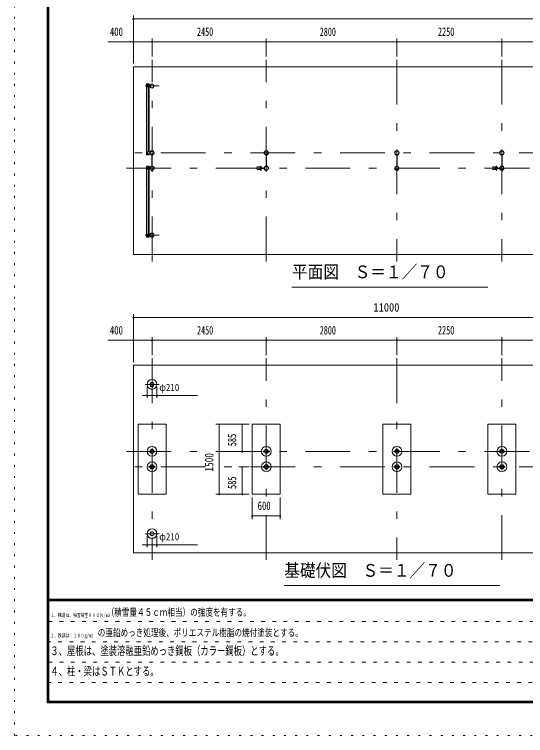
# Model space of a CAD drawing. Units: millimetres, scale not verified, with parts at other scales. Extents: x -34086 to 34091, y -14700 to 14700.
# Drawn here: x -7489 to 3468, y -14700 to 748 of the extents above; entities that cross this region are included whole.
import ezdxf
from ezdxf.enums import TextEntityAlignment as Align

# ---------------------------------------------------------------- set-up
doc = ezdxf.new("R2010")
doc.units = ezdxf.units.MM
doc.header["$LTSCALE"] = 80
for name, pattern in [('USER1', [3, 1, -2]), ('USER3', [24, 12, -5, 2, -5]), ('USER4', [3, 0.5, -2.5])]:
    doc.linetypes.add(name, pattern=pattern)
doc.layers.add('0-1_0-F1TEXT', color=7, linetype='Continuous')
for name, color, linetype, lineweight in [('0-2_1-07BOLD', 7, 'Continuous', 18), ('0-3_1-27CENTER', 3, 'USER3', 18), ('0-5_1-57DIM', 3, 'Continuous', 18), ('0-C_F-F1PAPER', 5, 'Continuous', 18), ('0-D_F-E_J_ADD', 5, 'USER4', 18)]:
    doc.layers.add(name, color=color, linetype=linetype, lineweight=lineweight)
doc.styles.add('ＭＳ ゴシック', font='')
doc.styles.get('ＭＳ ゴシック').set_extended_font_data('MS Gothic')

msp = doc.modelspace()

# ---------------------------------------------------------------- linework, layer by layer
at = {"layer": '0-2_1-07BOLD'}
for p, q in [((-4649.73, -768.46), (-4649.73, -798.46)), ((-4584.23, -763.46), (-4644.73, -763.46)), ((-4619.23, -763.46), (-4619.23, -738.46)), ((-4643.23, -778.65), (-4643.23, -774.96)), ((-4643.23, -788.26), (-4643.23, -791.96)), ((-4635.23, -774.96), (-4635.23, -778.65)), ((-4635.23, -791.96), (-4635.23, -788.26)), ((-4619.23, -803.46), (-4619.23, -2197.46)), ((-4601.63, -2197.46), (-4601.63, -803.46)), ((-4649.73, -2202.46), (-4649.73, -2232.46)), ((-4584.23, -2197.46), (-4644.73, -2197.46)), ((-4643.23, -2212.65), (-4643.23, -2208.96)), ((-4643.23, -2222.26), (-4643.23, -2225.96)), ((-4635.23, -2208.96), (-4635.23, -2212.65)), ((-4635.23, -2225.96), (-4635.23, -2222.26)), ((-4619.23, -2262.46), (-4619.23, -2237.46)), ((-4601.63, -2237.46), (-4601.63, -2262.46)), ((-4542.67, -2503.01), (-4542.67, -2261.91)), ((-4536.67, -2261.91), (-4536.67, -2503.01)), ((-2092.67, -2503.01), (-2092.67, -2261.91)), ((-2086.67, -2261.91), (-2086.67, -2503.01)), ((707.33, -2503.01), (707.33, -2261.91)), ((713.33, -2261.91), (713.33, -2503.01)), ((2957.33, -2261.91), (2957.33, -2503.01)), ((2963.33, -2503.01), (2963.33, -2261.91)), ((-4649.73, -2562.46), (-4649.73, -2532.46)), ((-4643.23, -2538.96), (-4643.23, -2542.66)), ((-4643.23, -2555.96), (-4643.23, -2552.26)), ((-4635.23, -2542.66), (-4635.23, -2538.96)), ((-4635.23, -2552.26), (-4635.23, -2555.96)), ((-4619.23, -2527.46), (-4619.23, -2502.46)), ((-4619.23, -3961.46), (-4619.23, -2567.46)), ((-4601.63, -2502.46), (-4601.63, -2527.46)), ((-4601.63, -2567.46), (-4601.63, -3961.46)), ((-2284.77, -2519.96), (-2217.19, -2519.96)), ((-2217.19, -2574.96), (-2284.77, -2574.96)), ((-2180.34, -2544.45), (-2134.12, -2544.45)), ((-2134.12, -2550.45), (-2180.34, -2550.45)), ((-2135.59, -2542.85), (-2178.94, -2542.85)), ((-2178.94, -2552.06), (-2135.59, -2552.06)), ((2765.23, -2519.96), (2832.81, -2519.96)), ((2832.81, -2574.96), (2765.23, -2574.96)), ((2869.67, -2544.45), (2915.88, -2544.45)), ((2915.88, -2550.45), (2869.67, -2550.45)), ((2914.41, -2542.85), (2871.06, -2542.85)), ((2871.06, -2552.06), (2914.41, -2552.06)), ((-4649.73, -3966.46), (-4649.73, -3996.46)), ((-4644.73, -4001.46), (-4584.23, -4001.46)), ((-4643.23, -3976.65), (-4643.23, -3972.96)), ((-4643.23, -3986.26), (-4643.23, -3989.96)), ((-4635.23, -3972.96), (-4635.23, -3976.65)), ((-4635.23, -3989.96), (-4635.23, -3986.26)), ((-4619.23, -4001.46), (-4619.23, -4026.46)), ((-4604.68, -8605.96), (-4583.75, -8605.96)), ((-4579.5, -8605.96), (-4499.85, -8605.96)), ((-4499.85, -8618.96), (-4579.5, -8618.96)), ((-2154.68, -8618.96), (-2133.75, -8618.96)), ((-2049.85, -8605.96), (-2129.5, -8605.96)), ((-2129.5, -8618.96), (-2049.85, -8618.96)), ((666.25, -8605.96), (645.32, -8605.96)), ((750.15, -8605.96), (670.5, -8605.96)), ((670.5, -8618.96), (750.15, -8618.96)), ((2916.25, -8618.96), (2895.32, -8618.96)), ((2920.5, -8605.96), (3000.15, -8605.96)), ((3000.15, -8618.96), (2920.5, -8618.96)), ((-4583.75, -8935.96), (-4604.68, -8935.96)), ((-4499.85, -8935.96), (-4579.5, -8935.96)), ((-4579.5, -8948.96), (-4499.85, -8948.96)), ((-2133.75, -8935.96), (-2154.68, -8935.96)), ((-2049.85, -8935.96), (-2129.5, -8935.96)), ((-2129.5, -8948.96), (-2049.85, -8948.96)), ((645.32, -8935.96), (666.25, -8935.96)), ((670.5, -8935.96), (750.15, -8935.96)), ((750.15, -8948.96), (670.5, -8948.96)), ((2895.32, -8935.96), (2916.25, -8935.96)), ((2920.5, -8935.96), (3000.15, -8935.96)), ((3000.15, -8948.96), (2920.5, -8948.96))]:
    msp.add_line(p, q, dxfattribs=at)
for points in [[(-4939.68, -4392.46), (6060.33, -4392.46), (6060.33, -372.46), (-4939.68, -372.46)], [(-4636.34, -778.46), (-4642.11, -778.46), (-4645, -783.46), (-4642.11, -788.46), (-4636.34, -788.46), (-4633.45, -783.46)], [(-4636.34, -2222.46), (-4642.11, -2222.46), (-4645, -2217.46), (-4642.11, -2212.46), (-4636.34, -2212.46), (-4633.45, -2217.46)], [(-4642.12, -2552.46), (-4636.34, -2552.46), (-4633.46, -2547.46), (-4636.34, -2542.46), (-4642.11, -2542.46), (-4645, -2547.46)], [(-4636.34, -3986.46), (-4642.11, -3986.46), (-4645, -3981.46), (-4642.12, -3976.46), (-4636.34, -3976.46), (-4633.46, -3981.46)], [(-4939.68, -6767.46), (6060.32, -6767.46), (6060.32, -10787.46), (-4939.68, -10787.46)], [(-4839.68, -8027.46), (-4839.68, -9527.46), (-4239.68, -9527.46), (-4239.68, -8027.46)], [(-2389.68, -8027.46), (-1789.68, -8027.46), (-1789.68, -9527.46), (-2389.68, -9527.46)], [(410.32, -8027.46), (410.32, -9527.46), (1010.32, -9527.46), (1010.32, -8027.46)], [(2660.32, -8027.46), (2660.32, -9527.46), (3260.32, -9527.46), (3260.32, -8027.46)]]:
    msp.add_lwpolyline(points, close=True, dxfattribs=at)
for points in [[(-4601.63, -2262.46), (-4659.23, -2262.46), (-4659.23, -738.46), (-4601.63, -738.46), (-4601.63, -763.46)], [(-4644.73, -803.46), (-4584.23, -803.46), (-4584.23, -763.46)], [(-4644.73, -2237.46), (-4584.23, -2237.46), (-4584.23, -2197.46)], [(-4544.27, -2263.38), (-4544.27, -2292.46), (-4542.67, -2292.46)], [(-4536.67, -2292.46), (-4535.07, -2292.46), (-4535.07, -2263.38)], [(-2094.27, -2263.38), (-2094.27, -2292.46), (-2092.67, -2292.46)], [(-2086.67, -2292.46), (-2085.07, -2292.46), (-2085.07, -2263.38)], [(705.73, -2263.38), (705.73, -2292.46), (707.33, -2292.46)], [(713.33, -2292.46), (714.93, -2292.46), (714.93, -2263.38)], [(2957.33, -2292.46), (2955.73, -2292.46), (2955.73, -2263.38)], [(2964.94, -2263.38), (2964.94, -2292.46), (2963.33, -2292.46)], [(-4601.63, -2502.46), (-4659.23, -2502.46), (-4659.23, -4026.46), (-4601.63, -4026.46), (-4601.63, -4001.46)], [(-4644.73, -2527.46), (-4584.23, -2527.46), (-4584.23, -2567.46), (-4644.73, -2567.46)], [(-4542.67, -2472.46), (-4544.27, -2472.46), (-4544.27, -2501.54)], [(-4535.07, -2501.54), (-4535.07, -2472.46), (-4536.67, -2472.46)], [(-2092.67, -2472.46), (-2094.27, -2472.46), (-2094.27, -2501.54)], [(-2085.07, -2501.54), (-2085.07, -2472.46), (-2086.67, -2472.46)], [(707.33, -2472.46), (705.73, -2472.46), (705.73, -2501.54)], [(714.93, -2501.54), (714.93, -2472.46), (713.33, -2472.46)], [(2955.73, -2501.54), (2955.73, -2472.46), (2957.33, -2472.46)], [(2963.33, -2472.46), (2964.93, -2472.46), (2964.93, -2501.54)], [(-4584.23, -4001.46), (-4584.23, -3961.46), (-4644.73, -3961.46)], [(-4583.75, -8618.96), (-4604.68, -8618.96), (-4604.68, -8605.96)], [(-4495.6, -8605.96), (-4474.68, -8605.96), (-4474.68, -8618.96), (-4495.6, -8618.96)], [(-2133.75, -8605.96), (-2154.68, -8605.96), (-2154.68, -8618.96)], [(-2045.6, -8618.96), (-2024.67, -8618.96), (-2024.67, -8605.96), (-2045.6, -8605.96)], [(645.32, -8605.96), (645.32, -8618.96), (666.25, -8618.96)], [(754.4, -8618.96), (775.33, -8618.96), (775.33, -8605.96), (754.4, -8605.96)], [(2895.32, -8618.96), (2895.32, -8605.96), (2916.25, -8605.96)], [(3004.4, -8605.96), (3025.33, -8605.96), (3025.33, -8618.96), (3004.4, -8618.96)], [(-4604.68, -8935.96), (-4604.68, -8948.96), (-4583.75, -8948.96)], [(-4495.6, -8948.96), (-4474.68, -8948.96), (-4474.68, -8935.96), (-4495.6, -8935.96)], [(-2154.68, -8935.96), (-2154.68, -8948.96), (-2133.75, -8948.96)], [(-2045.6, -8948.96), (-2024.67, -8948.96), (-2024.67, -8935.96), (-2045.6, -8935.96)], [(666.25, -8948.96), (645.32, -8948.96), (645.32, -8935.96)], [(754.4, -8935.96), (775.33, -8935.96), (775.33, -8948.96), (754.4, -8948.96)], [(2916.25, -8948.96), (2895.32, -8948.96), (2895.32, -8935.96)], [(3004.4, -8935.96), (3025.33, -8935.96), (3025.33, -8948.96), (3004.4, -8948.96)]]:
    msp.add_lwpolyline(points, dxfattribs=at)
for centre, radius in [((-4539.68, -783.46), 44.55), ((-4539.68, -783.46), 40.35), ((-4639.23, -783.46), 6.25), ((-4639.23, -783.46), 4.9), ((-4639.23, -2217.46), 6.25), ((-4639.23, -2217.46), 4.9), ((-4539.68, -2217.46), 44.55), ((-4539.68, -2217.46), 40.35), ((-4539.68, -2169.06), 2.25), ((-2089.68, -2217.46), 44.55), ((-2089.68, -2217.46), 40.35), ((-2089.68, -2169.06), 2.25), ((710.33, -2217.46), 44.55), ((710.33, -2217.46), 40.35), ((710.33, -2169.06), 3.85), ((710.33, -2169.06), 2.25), ((2960.33, -2217.46), 44.55), ((2960.33, -2217.46), 40.35), ((2960.33, -2169.06), 2.25), ((-4639.23, -2547.46), 6.25), ((-4639.23, -2547.46), 4.9), ((-4539.68, -2547.46), 44.55), ((-4539.68, -2547.46), 40.35), ((-4539.68, -2595.86), 2.25), ((-2239.02, -2547.46), 2.25), ((-2207.68, -2547.46), 27.5), ((-2089.68, -2547.46), 46.15), ((-2089.68, -2547.46), 44.55), ((-2089.68, -2547.46), 40.35), ((-2089.68, -2595.86), 2.25), ((-2041.27, -2547.46), 2.25), ((710.33, -2547.46), 44.55), ((710.33, -2547.46), 40.35), ((710.33, -2595.86), 3.85), ((710.33, -2595.86), 2.25), ((2810.98, -2547.46), 2.25), ((2842.33, -2547.46), 27.5), ((2960.33, -2547.46), 46.15), ((2960.33, -2547.46), 44.55), ((2960.33, -2547.46), 40.35), ((2960.33, -2595.86), 2.25), ((3008.73, -2547.46), 2.25), ((-4639.23, -3981.46), 6.25), ((-4639.23, -3981.46), 4.9), ((-4539.68, -3981.46), 44.55), ((-4539.68, -3981.46), 40.35), ((-4539.68, -7178.46), 105), ((-4539.68, -7178.46), 44.55), ((-4539.68, -7178.46), 40.35), ((-4539.68, -8612.46), 105), ((-4539.68, -8612.46), 44.55), ((-4539.68, -8612.46), 40.35), ((-2089.68, -8612.46), 105), ((-2089.68, -8612.46), 44.55), ((-2089.68, -8612.46), 40.35), ((710.32, -8612.46), 105), ((710.32, -8612.46), 44.55), ((710.32, -8612.46), 40.35), ((2960.32, -8612.46), 105), ((2960.32, -8612.46), 44.55), ((2960.32, -8612.46), 40.35), ((-4539.68, -8942.46), 105), ((-4539.68, -8942.46), 44.55), ((-4539.68, -8942.46), 40.35), ((-2089.68, -8942.46), 105), ((-2089.68, -8942.46), 44.55), ((-2089.68, -8942.46), 40.35), ((710.32, -8942.46), 105), ((710.32, -8942.46), 44.55), ((710.32, -8942.46), 40.35), ((2960.32, -8942.46), 105), ((2960.32, -8942.46), 44.55), ((2960.32, -8942.46), 40.35), ((-4539.68, -10376.46), 105), ((-4539.68, -10376.46), 44.55), ((-4539.68, -10376.46), 40.35)]:
    msp.add_circle(centre, radius, dxfattribs=at)
for centre, radius, start, end in [((-4644.73, -768.46), 5, 90, 180), ((-4639.23, -774.96), 4, 0, 180), ((-4644.73, -798.46), 5, 180, 270), ((-4639.23, -791.96), 4, 180, 0), ((-4644.73, -2202.46), 5, 90, 180), ((-4644.73, -2232.46), 5, 180, 270), ((-4639.23, -2208.96), 4, 0, 180), ((-4639.23, -2225.96), 4, 180, 0), ((-4539.68, -2217.46), 46.15, 93.78961, 264.28209), ((-4539.68, -2169.06), 3.85, 322.09525, 270.00276), ((-4539.68, -2217.46), 46.15, 275.72758, 90.00154), ((-2089.68, -2217.46), 46.15, 93.78961, 264.28209), ((-2089.68, -2169.06), 3.85, 322.09525, 270.00276), ((-2089.68, -2217.46), 46.15, 275.72758, 90.00154), ((710.33, -2217.46), 46.15, 275.71791, 264.28209), ((2960.33, -2217.46), 46.15, 93.78961, 264.28209), ((2960.33, -2169.06), 3.85, 322.09525, 270.00276), ((2960.33, -2217.46), 46.15, 275.72758, 90.00154), ((-4644.73, -2532.46), 5, 90, 180), ((-4644.73, -2562.46), 5, 180, 270), ((-4639.23, -2538.96), 4, 0, 180), ((-4639.23, -2555.96), 4, 180, 0), ((-4539.68, -2547.46), 46.15, 95.71837, 266.21085), ((-4539.68, -2595.86), 3.85, 90, 37.90752), ((-4539.68, -2547.46), 46.15, 269.99892, 84.27287), ((-2249.28, -2547.46), 44.9, 142.23546, 217.76454), ((-2239.02, -2547.46), 3.85, 51.34222, 0), ((-2207.68, -2547.46), 29.1, 9.09488, 180), ((-2207.68, -2547.46), 29.1, 185.93016, 350.90877), ((-2190.27, -2547.46), 44.9, 142.23546, 160.41136), ((-2190.27, -2547.46), 44.9, 199.58864, 217.76454), ((-2089.68, -2595.86), 3.85, 90, 37.90752), ((-2041.27, -2547.46), 3.85, 180, 127.90752), ((710.33, -2547.46), 46.15, 95.71837, 84.28163), ((2800.73, -2547.46), 44.9, 142.23546, 217.76454), ((2810.98, -2547.46), 3.85, 51.34222, 0), ((2842.33, -2547.46), 29.1, 9.09488, 180), ((2842.33, -2547.46), 29.1, 185.93016, 350.90877), ((2859.73, -2547.46), 44.9, 142.23546, 160.41136), ((2859.73, -2547.46), 44.9, 199.58864, 217.76454), ((2960.33, -2595.86), 3.85, 90, 37.90752), ((3008.73, -2547.46), 3.85, 180, 127.90752), ((-4644.73, -3966.46), 5, 90, 180), ((-4644.73, -3996.46), 5, 180, 270), ((-4639.23, -3972.96), 4, 0, 180), ((-4639.23, -3989.96), 4, 180, 0)]:
    msp.add_arc(centre, radius, start, end, dxfattribs=at)
at = {"layer": '0-3_1-27CENTER'}
for p, q in [((-4539.68, -4542.46), (-4539.68, -222.46)), ((-2089.68, -4542.46), (-2089.68, -222.46)), ((710.33, -222.46), (710.33, -4542.46)), ((2960.33, -222.46), (2960.33, -4542.46)), ((-4639.23, -800.96), (-4639.23, -765.96)), ((-4689.68, -783.46), (-4389.68, -783.46)), ((6210.33, -2217.46), (-5089.68, -2217.46)), ((-4639.23, -2234.96), (-4639.23, -2199.96)), ((-5089.68, -2547.46), (6210.33, -2547.46)), ((-4639.23, -2529.96), (-4639.23, -2564.96)), ((-2207.68, -2492.46), (-2207.68, -2602.46)), ((-2157.2, -2558.22), (-2157.2, -2536.69)), ((2842.33, -2492.46), (2842.33, -2602.46)), ((2892.8, -2558.22), (2892.8, -2536.69)), ((-4389.68, -3981.46), (-4689.68, -3981.46)), ((-4639.23, -3963.96), (-4639.23, -3998.96)), ((-4539.68, -6617.46), (-4539.68, -10937.46)), ((-2089.68, -10937.46), (-2089.68, -6617.46)), ((710.32, -6617.46), (710.32, -10937.46)), ((2960.32, -10937.46), (2960.32, -6617.46)), ((-4689.68, -7178.46), (-4389.68, -7178.46)), ((-5089.68, -8612.46), (6210.32, -8612.46)), ((6210.32, -8942.46), (-5089.68, -8942.46)), ((-4689.68, -10376.46), (-4389.68, -10376.46))]:
    msp.add_line(p, q, dxfattribs=at)
at = {"layer": '0-5_1-57DIM'}
for p, q in [((-4925.68, 652.54), (-4953.68, 652.54)), ((-4939.68, -302.46), (-4939.68, 722.54)), ((-4939.68, 652.54), (6060.32, 652.54)), ((-4939.68, 162.54), (-5489.18, 162.54)), ((-4925.68, 162.54), (-4953.68, 162.54)), ((-4939.68, 162.54), (-4539.68, 162.54)), ((-4525.68, 162.54), (-4553.68, 162.54)), ((-4539.68, -152.46), (-4539.68, 232.54)), ((-4539.68, 162.54), (-2089.68, 162.54)), ((-2075.68, 162.54), (-2103.68, 162.54)), ((-2089.68, -152.46), (-2089.68, 232.54)), ((-2089.68, 162.54), (710.32, 162.54)), ((724.32, 162.54), (696.32, 162.54)), ((710.32, 232.54), (710.32, -152.46)), ((710.32, 162.54), (2960.32, 162.54)), ((2974.32, 162.54), (2946.32, 162.54)), ((2960.32, -152.46), (2960.32, 232.54)), ((2960.32, 162.54), (5660.32, 162.54)), ((2660.32, -5092.46), (-1539.68, -5092.46)), ((-4939.68, -6697.46), (-4939.68, -5672.46)), ((-4925.68, -5742.46), (-4953.68, -5742.46)), ((-4939.68, -5742.46), (6060.32, -5742.46)), ((-4539.68, -6547.46), (-4539.68, -6162.46)), ((-2089.68, -6547.46), (-2089.68, -6162.46)), ((710.32, -6162.46), (710.32, -6547.46)), ((2960.32, -6547.46), (2960.32, -6162.46)), ((-4939.68, -6232.46), (-5489.18, -6232.46)), ((-4925.68, -6232.46), (-4953.68, -6232.46)), ((-4939.68, -6232.46), (-4539.68, -6232.46)), ((-4525.68, -6232.46), (-4553.68, -6232.46)), ((-4539.68, -6232.46), (-2089.68, -6232.46)), ((-2075.68, -6232.46), (-2103.68, -6232.46)), ((-2089.68, -6232.46), (710.32, -6232.46)), ((724.32, -6232.46), (696.32, -6232.46)), ((710.32, -6232.46), (2960.32, -6232.46)), ((2974.32, -6232.46), (2946.32, -6232.46)), ((2960.32, -6232.46), (5660.32, -6232.46)), ((-4644.67, -7465.45), (-4644.67, -7235.88)), ((-4434.68, -7235.88), (-4434.68, -7465.45)), ((-3562.18, -7415.45), (-4753.32, -7415.45)), ((-4630.67, -7415.45), (-4658.67, -7415.45)), ((-4420.68, -7415.45), (-4448.68, -7415.45)), ((-2459.68, -8027.46), (-3169.68, -8027.46)), ((-3085.68, -8027.46), (-3113.68, -8027.46)), ((-3099.68, -8027.46), (-3099.68, -9527.46)), ((-2595.68, -8027.46), (-2623.68, -8027.46)), ((-2609.68, -8027.46), (-2609.68, -8612.46)), ((-2679.68, -8612.46), (-2459.68, -8612.46)), ((-2595.68, -8612.46), (-2623.68, -8612.46)), ((-2459.68, -8942.46), (-2679.68, -8942.46)), ((-2595.68, -8942.46), (-2623.68, -8942.46)), ((-2609.68, -8942.46), (-2609.68, -9527.46)), ((-3169.68, -9527.46), (-2459.68, -9527.46)), ((-3085.68, -9527.46), (-3113.68, -9527.46)), ((-2595.68, -9527.46), (-2623.68, -9527.46)), ((-2389.68, -9597.46), (-2389.68, -10062.27)), ((-1789.68, -10062.27), (-1789.68, -9597.46)), ((-2375.68, -9992.27), (-2403.68, -9992.27)), ((-2389.68, -9992.27), (-1789.68, -9992.27)), ((-1775.68, -9992.27), (-1803.68, -9992.27)), ((-4644.67, -10663.45), (-4644.67, -10433.87)), ((-4434.68, -10433.87), (-4434.68, -10663.45)), ((-4753.32, -10613.45), (-3562.18, -10613.45)), ((-4630.67, -10613.45), (-4658.67, -10613.45)), ((-4420.68, -10613.45), (-4448.68, -10613.45)), ((2914.19, -11487.46), (-1705.81, -11487.46))]:
    msp.add_line(p, q, dxfattribs=at)
for centre in [(-4939.68, 652.54), (-4939.68, 162.54), (-4539.68, 162.54), (-2089.68, 162.54), (710.32, 162.54), (2960.32, 162.54), (-4939.68, -5742.46), (-4939.68, -6232.46), (-4539.68, -6232.46), (-2089.68, -6232.46), (710.32, -6232.46), (2960.32, -6232.46), (-4644.67, -7415.45), (-4434.68, -7415.45), (-3099.68, -8027.46), (-2609.68, -8027.46), (-2609.68, -8612.46), (-2609.68, -8942.46), (-3099.68, -9527.46), (-2609.68, -9527.46), (-2389.68, -9992.27), (-1789.68, -9992.27), (-4644.67, -10613.45), (-4434.68, -10613.45)]:
    msp.add_arc(centre, 14, 180, 0, dxfattribs=at)
at = {"layer": '0-C_F-F1PAPER'}
for p, q in [((33355.86, -11781), (-6754.13, -11781)), ((-6754.13, -11784.5), (33355.86, -11784.5)), ((33355.86, -11788), (-6754.13, -11788)), ((-6754.13, -11791.5), (33355.86, -11791.5)), ((33355.86, -11795), (-6754.13, -11795)), ((-6754.13, -11798.5), (33355.86, -11798.5)), ((33355.86, -11802), (-6754.13, -11802)), ((-6754.13, -11805.5), (33355.86, -11805.5)), ((33355.86, -11809), (-6754.13, -11809)), ((-6754.13, -11812.5), (33355.86, -11812.5)), ((33355.86, -11816), (-6754.13, -11816))]:
    msp.add_line(p, q, dxfattribs=at)
at = {"layer": '0-C_F-F1PAPER', "color": 6, "linetype": 'USER1'}
for p, q in [((18760.87, -12252.8), (-6789.13, -12252.8)), ((-6789.13, -12689.6), (18760.87, -12689.6)), ((18760.87, -13126.4), (-6789.13, -13126.4)), ((-6789.13, -13563.2), (15249.67, -13563.2))]:
    msp.add_line(p, q, dxfattribs=at)
at = {"layer": '0-C_F-F1PAPER'}
for points in [[(33390.86, -14000), (-6789.13, -14000), (-6789.13, 14140), (33390.86, 14140)], [(33387.36, -13996.5), (-6785.63, -13996.5), (-6785.63, 14136.5), (33387.36, 14136.5)], [(33383.86, -13993), (-6782.13, -13993), (-6782.13, 14133), (33383.86, 14133)], [(33380.36, -13989.5), (33380.36, 14129.5), (-6778.63, 14129.5), (-6778.63, -13989.5)], [(33376.86, -13986), (-6775.13, -13986), (-6775.13, 14126), (33376.86, 14126)], [(33373.36, -13982.5), (33373.36, 14122.5), (-6771.63, 14122.5), (-6771.63, -13982.5)], [(33369.86, -13979), (-6768.13, -13979), (-6768.13, 14119), (33369.86, 14119)], [(33366.37, -13975.5), (33366.37, 14115.5), (-6764.63, 14115.5), (-6764.63, -13975.5)], [(33362.86, -13972), (33362.86, 14112), (-6761.13, 14112), (-6761.13, -13972)], [(33359.36, -13968.5), (33359.36, 14108.5), (-6757.63, 14108.5), (-6757.63, -13968.5)], [(33355.86, -13965), (-6754.13, -13965), (-6754.13, 14105), (33355.86, 14105)]]:
    msp.add_lwpolyline(points, close=True, dxfattribs=at)
at = {"layer": '0-D_F-E_J_ADD'}
msp.add_lwpolyline([(34090.87, -14700), (-7489.13, -14700), (-7489.13, 14700), (34090.87, 14700)], close=True, dxfattribs=at)

# ---------------------------------------------------------------- texts
at = {"layer": '0-1_0-F1TEXT', "style": 'ＭＳ ゴシック'}
for s, height, width, p in [('（積雪量４５ｃｍ相当）の強度を有する。', 155, 0.75, (-5511.65, -12182.8)), ('１、構造は、積雪荷重９００Ｎ/m2', 77.49, 0.75, (-6719.13, -12182.8)), ('２、鉄部は\u3000１８０g/m2', 77.49, 0.75, (-6719.13, -12619.6)), ('\u3000の亜鉛めっき処理後、ポリエステル樹脂の焼付塗装とする。', 155, 0.75, (-5865.7, -12619.6)), ('３、屋根は、塗装溶融亜鉛めっき鋼板（カラー鋼板）とする。', 182.3, 0.7, (-6719.13, -13031.53)), ('４、柱・梁はＳＴＫとする。', 182.3, 0.7, (-6719.13, -13468.33))]:
    msp.add_text(s, height=height, dxfattribs=dict(at, width=width)).set_placement(p, align=Align.BOTTOM_LEFT)
at = {"layer": '0-5_1-57DIM', "color": 7, "style": 'ＭＳ ゴシック'}
for s, height, width, p in [('400', 182.3, 0.75, (-5442.1, 232.54)), ('2450', 182.3, 0.7, (-3575.09, 232.54)), ('2800', 182.3, 0.7, (-943.46, 232.54)), ('2250', 182.3, 0.65, (1587.97, 232.54)), ('平面図\u3000Ｓ＝１／７０', 273.5, 0.9, (-1539.68, -4985.15)), ('11000', 182.3, 0.9, (206.06, -5672.46)), ('400', 182.3, 0.75, (-5442.1, -6162.46)), ('2450', 182.3, 0.7, (-3575.09, -6162.46)), ('2800', 182.3, 0.7, (-943.46, -6162.46)), ('2250', 182.3, 0.65, (1587.97, -6162.46)), ('φ210', 155, 0.9, (-4384.68, -7365.45)), ('600', 182.3, 0.75, (-2275.68, -9922.27)), ('φ210', 155, 0.9, (-4384.68, -10563.45)), ('基礎伏図\u3000Ｓ＝１／７０', 273.5, 0.9, (-1705.81, -11380.15))]:
    msp.add_text(s, height=height, dxfattribs=dict(at, width=width)).set_placement(p, align=Align.BOTTOM_LEFT)
for s, width, p in [('585', 0.65, (-2679.68, -8501.81)), ('1500', 0.8, (-3169.68, -9044.83)), ('585', 0.65, (-2679.68, -9416.81))]:
    msp.add_text(s, height=182.3, rotation=90, dxfattribs=dict(at, width=width)).set_placement(p, align=Align.BOTTOM_LEFT)

doc.saveas('drawing.dxf')
